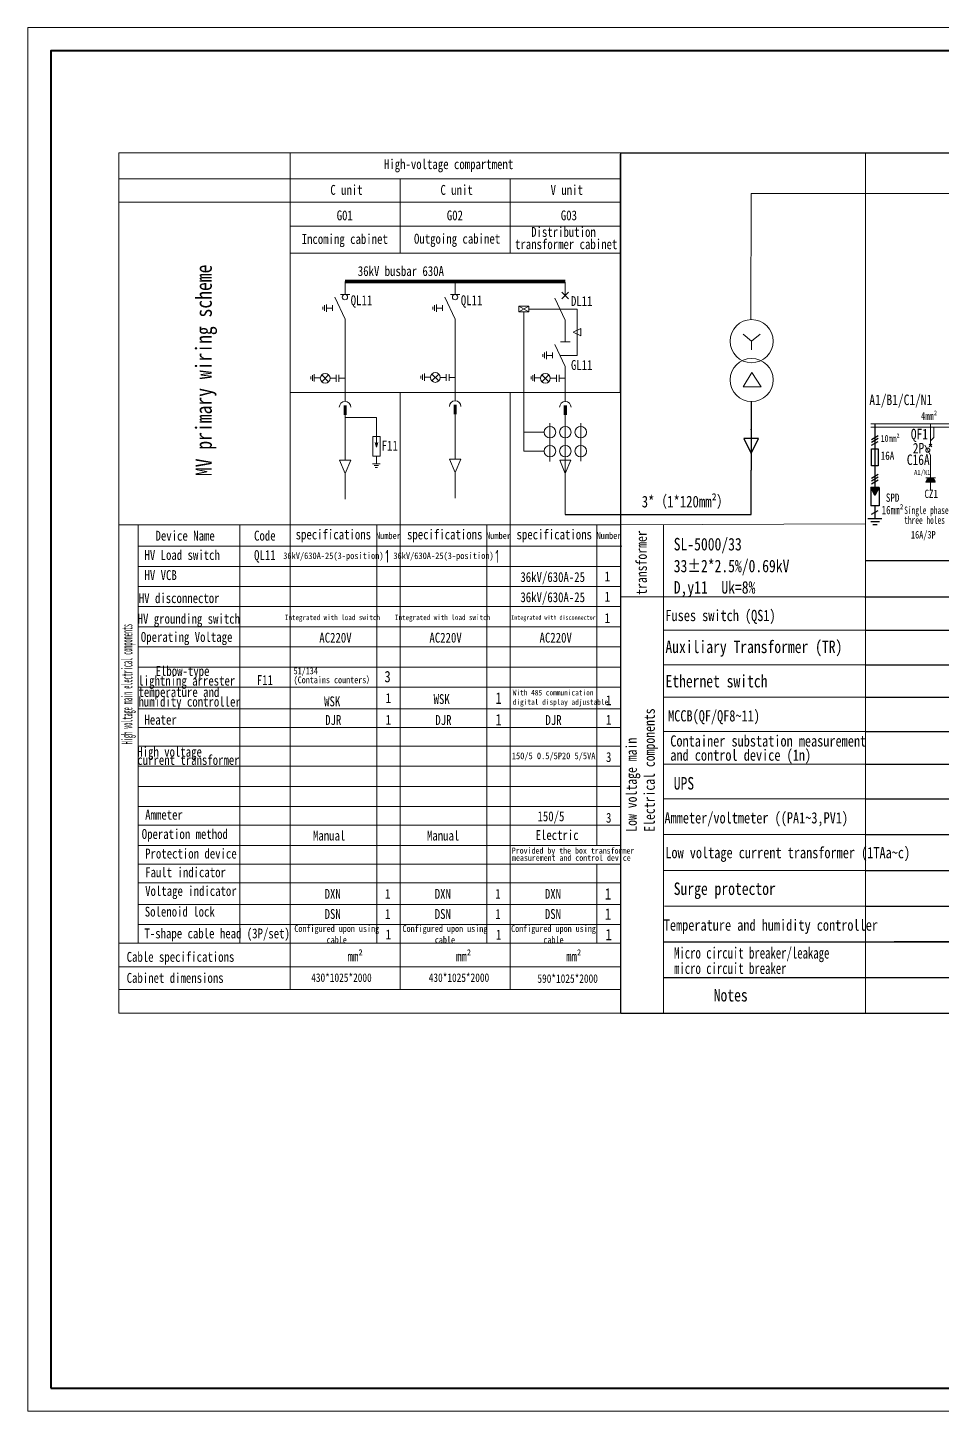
# Model space of a CAD drawing. Header units: millimetres. Extents: x 18061 to 26761, y 5619 to 11771.
# Drawn here: x 18061 to 22128, y 5619 to 11771 of the extents above; entities that cross this region are included whole.
import ezdxf
from ezdxf.enums import TextEntityAlignment as Align

# ---------------------------------------------------------------- set-up
doc = ezdxf.new("R2010")
doc.units = ezdxf.units.MM
for name, color, linetype in [('01', 7, 'Continuous'), ('CCXTT', 3, 'Continuous'), ('LY_Partlib2', 7, 'Continuous')]:
    doc.layers.add(name, color=color, linetype=linetype)
doc.layers.add('Form', color=7, linetype='Continuous', lineweight=9)
doc.layers.add('尺寸线层', color=3, linetype='Continuous', lineweight=18)
doc.styles.add('D201', font='gbenor.shx', dxfattribs={"width": 0.7, "bigfont": 'hztxt.shx'})
doc.styles.get("Standard").update_dxf_attribs({"font": '', "width": 0.8})
doc.styles.add('样式 1', font='', dxfattribs={"width": 0.8})
doc.styles.get('Standard').set_extended_font_data('SimSun')
doc.styles.get('样式 1').set_extended_font_data('SimSun')

# ---------------------------------------------------------------- blocks, each defined once
blk = doc.blocks.new('断路器')
for p, q in [((0.29, -1.61), (-2.05, 2.56)), ((-0.32, 1.83), (0.84, 2.98)), ((-0.29, 2.99), (0.87, 1.83)), ((0.29, 4.41), (0.29, 2.44)), ((0.29, -1.61), (0.29, -4.34))]:
    blk.add_line(p, q)

msp = doc.modelspace()

# ---------------------------------------------------------------- hatches: boundary and pattern name
at = {"layer": '01', "linetype": 'Continuous'}
h = msp.add_hatch(dxfattribs=at)
h.set_pattern_fill('ANSI31', color=256, scale=29.280811, angle=360, style=0)
h.set_pattern_definition([(135, (24248.3252, 6279.1197), (2.5880825, 2.5880825), [])])
h.paths.add_polyline_path([(21828.3, 9691.9), (21809.8, 9727.1), (21846.7, 9727.1)])
at = {"layer": '尺寸线层'}
h = msp.add_hatch(color=0, dxfattribs=at)
edge = h.paths.add_edge_path()
edge.add_arc((22076, 9750.1), 20.4, 0, 180)
edge.add_line((22055.6, 9750.1), (22096.3, 9750.1))

# ---------------------------------------------------------------- linework, layer by layer
at = {"color": 4}
msp.add_line((20696.8, 11214.6), (20696.8, 11100), dxfattribs=at)
at = {"color": 4, "ltscale": 1000}
msp.add_line((20696.8, 10148.8), (20696.8, 11208.4), dxfattribs=at)
at = {"color": 0}
for p, q in [((20698.2, 11214.6), (25860.4, 11214.6)), ((21786.7, 9403), (26403.9, 9403)), ((21782.3, 9240.6), (26403.9, 9240.6)), ((21786.7, 9091.9), (26403.9, 9091.9)), ((21786.7, 8939.1), (26403.9, 8939.1)), ((21786.7, 8794.4), (26403.9, 8794.4)), ((21786.7, 8641.6), (26403.9, 8641.6)), ((21786.7, 8496.9), (26403.9, 8496.9)), ((21786.7, 8342.1), (26403.9, 8342.1)), ((21786.7, 8183.3), (26403.9, 8183.3)), ((21786.7, 8024.4), (26403.9, 8024.4)), ((21786.7, 7865.6), (26403.9, 7865.6)), ((20888.8, 7706.8), (26403.9, 7706.8)), ((22123.2, 7706.8), (21914.8, 7706.8)), ((22331.7, 7706.8), (22123.2, 7706.8)), ((20888.8, 7547.9), (26403.9, 7547.9)), ((20698.2, 7389.1), (25045.5, 7389.1))]:
    msp.add_line(p, q, dxfattribs=at)
at = {"color": 3, "linetype": 'Continuous'}
for p, q in [((21278.1, 9984.3), (21278.1, 9944.6)), ((21278.1, 9944.6), (21245, 9944.6)), ((21245, 9944.6), (21278.1, 9878.6)), ((21278.1, 9878.6), (21311.1, 9944.6)), ((21311.1, 9944.6), (21278.1, 9944.6))]:
    msp.add_line(p, q, dxfattribs=at)
msp.add_line((21828.5, 10010.5), (21828.5, 9727.1))
at = {"ltscale": 10}
for p, q in [((21813.5, 9940.4), (21843.4, 9957.8)), ((21813.5, 9928), (21843.4, 9945.5)), ((21813.5, 9914.4), (21843.4, 9931.8)), ((21813.5, 9769.1), (21843.4, 9786.6)), ((21813.5, 9756.7), (21843.4, 9774.2)), ((21813.5, 9743.1), (21843.4, 9760.5)), ((21813.3, 9607.6), (21843.2, 9625))]:
    msp.add_line(p, q, dxfattribs=at)
at = {"color": 3}
msp.add_point((21278.1, 9984.3), dxfattribs=at)
at = {"layer": '01', "linetype": 'Continuous'}
for p, q in [((21846.7, 9727.1), (21809.8, 9727.1)), ((21809.8, 9727.1), (21809.8, 9644.8)), ((21828.3, 9691.9), (21809.8, 9727.1)), ((21846.7, 9727.1), (21828.3, 9691.9)), ((21846.7, 9727.1), (21846.7, 9644.8)), ((21846.7, 9644.8), (21809.8, 9644.8))]:
    msp.add_line(p, q, dxfattribs=at)
at = {"layer": '01', "color": 7, "linetype": 'Continuous'}
for p, q in [((21828.3, 9644.8), (21828.3, 9587.8)), ((21859.9, 9587.8), (21796.7, 9587.8)), ((21848.2, 9574.3), (21809.7, 9574.3)), ((21839, 9561.2), (21819.2, 9561.2))]:
    msp.add_line(p, q, dxfattribs=at)
at = {"layer": 'Form', "color": 6}
msp.add_lwpolyline([(18061.4, 11771.4), (26761.2, 11771.4), (26761.2, 5619.4), (18061.4, 5619.4)], close=True, dxfattribs=at)
at = {"layer": 'Form', "color": 8, "lineweight": 40}
msp.add_lwpolyline([(18165, 5722.9), (26657.6, 5722.9), (26657.6, 11667.8), (18165, 11667.8)], close=True, dxfattribs=at)
at = {"layer": 'LY_Partlib2', "color": 7}
msp.add_line((21278.1, 10107.4), (21278.1, 9804.4), dxfattribs=at)
at = {"layer": 'LY_Partlib2'}
for p, q in [((21278.1, 9607.5), (21278.1, 9804.4)), ((20452, 9607.5), (21278.1, 9607.5))]:
    msp.add_line(p, q, dxfattribs=at)
msp.add_lwpolyline([(21813.7, 9898.1), (21842.3, 9898.1), (21842.3, 9823.3), (21813.7, 9823.3)], close=True, dxfattribs=at)
at = {"layer": '尺寸线层', "color": 0}
for p, q in [((18466.9, 11214.6), (18466.9, 7389)), ((18466.9, 11214.6), (20696.8, 11214.6)), ((19227.8, 11214.6), (19227.8, 7494.5)), ((20698.2, 11214.6), (20696.8, 7389)), ((20698.2, 11214.6), (20698.2, 7389.1)), ((21786.7, 9403), (21786.7, 11214.6)), ((20696.8, 11100), (18466.9, 11100)), ((19717.5, 10768.7), (19717.5, 11100)), ((20207.1, 10768.7), (20207.1, 11100)), ((21277.2, 10473.3), (21278.1, 11034.6)), ((21278.1, 11034.6), (21786.7, 11034.6)), ((21786.7, 11034.6), (25772.3, 11034.6)), ((20696.8, 10995), (18466.9, 10995)), ((20696.8, 10889.2), (19227.8, 10889.2)), ((20696.8, 10768.7), (19227.8, 10768.7)), ((19472.6, 10643.3), (19472.6, 10595.2)), ((19472.6, 10585), (19472.6, 10643.3)), ((19962.4, 10585), (19962.4, 10643.3)), ((19451.8, 10585), (19493.4, 10585)), ((19941.6, 10585), (19983.1, 10585)), ((20437.2, 10566.3), (20466.8, 10595.9)), ((20466.8, 10566.3), (20437.2, 10595.9)), ((20452, 10639.7), (20452, 10591.4)), ((20452, 10581.1), (20452, 10639.7)), ((19373.9, 10518.8), (19373.9, 10530.6)), ((19381.2, 10512.3), (19381.2, 10537)), ((19389.5, 10508.2), (19389.5, 10541.2)), ((19416.2, 10524.7), (19389.5, 10524.7)), ((19416.2, 10512.3), (19416.2, 10537)), ((19426.8, 10573.4), (19472.6, 10476)), ((19863.6, 10518.8), (19863.6, 10530.6)), ((19871, 10512.3), (19871, 10537)), ((19879.2, 10508.2), (19879.2, 10541.2)), ((19905.9, 10524.7), (19879.2, 10524.7)), ((19905.9, 10512.3), (19905.9, 10537)), ((19916.6, 10573.4), (19962.4, 10476)), ((20245.5, 10533.5), (20289.6, 10507.4)), ((20245.5, 10507.4), (20289.6, 10533.5)), ((20289.6, 10520.5), (20504.2, 10520.5)), ((20406, 10569.4), (20452, 10471.5)), ((20504.2, 10520.5), (20504.2, 10314.4)), ((19472.6, 10476), (19472.6, 10112.9)), ((19962.4, 10476), (19962.4, 10112.9)), ((20267.6, 9888.1), (20267.6, 10507.4)), ((20452, 10471.5), (20452, 10375.1)), ((20487.5, 10417.5), (20520.8, 10434.1)), ((20520.8, 10400.8), (20487.5, 10417.5)), ((20520.8, 10434.1), (20520.8, 10400.8)), ((21280.2, 10377.4), (21242.8, 10409.3)), ((21280.2, 10377.4), (21317.6, 10409.3)), ((20406, 10363.4), (20452, 10265.5)), ((20431.1, 10375.1), (20472.9, 10375.1)), ((21280.2, 10339), (21280.2, 10377.4)), ((21280.2, 10339), (21280.2, 10377.4)), ((20352.6, 10308.5), (20352.6, 10320.4)), ((20360, 10302), (20360, 10326.9)), ((20368.3, 10297.9), (20368.3, 10331)), ((20395.2, 10314.4), (20368.3, 10314.4)), ((20395.2, 10302), (20395.2, 10326.9)), ((20429, 10314.4), (20504.2, 10314.4)), ((19320.2, 10208.1), (19320.2, 10219.9)), ((19327.6, 10201.6), (19327.6, 10226.3)), ((19335.8, 10197.5), (19335.8, 10230.4)), ((19362.6, 10214), (19335.8, 10214)), ((19368.8, 10197), (19399.5, 10227.7)), ((19399.5, 10197), (19368.8, 10227.7)), ((19432.8, 10212.4), (19405.8, 10212.4)), ((19432.8, 10227.6), (19432.8, 10197.1)), ((19445.6, 10227.6), (19445.6, 10197.1)), ((19472.6, 10212.4), (19445.6, 10212.4)), ((19809.9, 10211.7), (19809.9, 10223.5)), ((19817.3, 10205.2), (19817.3, 10229.9)), ((19825.5, 10201.1), (19825.5, 10234.1)), ((19852.3, 10217.6), (19825.5, 10217.6)), ((19858.6, 10200.7), (19889.2, 10231.3)), ((19889.2, 10200.7), (19858.6, 10231.3)), ((19922.5, 10216), (19895.5, 10216)), ((19922.5, 10231.2), (19922.5, 10200.7)), ((19935.4, 10231.2), (19935.4, 10200.7)), ((19962.4, 10216), (19935.4, 10216)), ((20299.6, 10208.1), (20299.6, 10219.9)), ((20307, 10201.6), (20307, 10226.3)), ((20315.2, 10197.5), (20315.2, 10230.4)), ((20342, 10214), (20315.2, 10214)), ((20348.2, 10197), (20378.9, 10227.7)), ((20378.9, 10197), (20348.2, 10227.7)), ((20412.2, 10212.4), (20385.2, 10212.4)), ((20412.2, 10227.6), (20412.2, 10197.1)), ((20425, 10227.6), (20425, 10197.1)), ((20452, 10212.4), (20425, 10212.4)), ((20452, 10265.5), (20452, 10109.2)), ((21242.4, 10175.1), (21281.5, 10237.6)), ((21281.5, 10237.6), (21322.7, 10175.1)), ((21322.7, 10175.1), (21242.4, 10175.1)), ((19227.8, 10148.8), (20696.8, 10148.8)), ((19717.5, 10148.8), (19717.5, 7595.5)), ((20207.1, 10148.8), (20207.1, 7595.5)), ((20696.8, 10148.8), (20696.8, 7573.3)), ((19472.6, 10049.2), (19472.6, 9848.9)), ((19612.1, 10038.1), (19472.6, 10038.1)), ((19612.1, 9906), (19612.1, 10038.1)), ((19962.4, 10052.8), (19962.4, 9852.6)), ((20452, 10049.2), (20452, 9789.5)), ((20358, 9972.9), (20267.6, 9972.9)), ((20383.6, 10012.4), (20383.6, 9927.6)), ((20520.5, 10012.4), (20520.5, 9928.3)), ((21810.5, 10010.5), (24016, 10010.5)), ((21810.5, 9995), (23995.9, 9995)), ((22076, 10010.5), (22076, 9924.1)), ((22090.5, 9995), (22090.5, 9949.7)), ((19606.5, 9926.9), (19612.1, 9906)), ((19617.7, 9926.9), (19612.1, 9906)), ((20383.6, 9927.6), (20383.6, 9842.8)), ((20520.5, 9927.6), (20520.5, 9843.5)), ((22090.5, 9949.7), (22076, 9934.7)), ((19497.6, 9848.9), (19447.7, 9848.9)), ((19447.7, 9848.9), (19472.6, 9789.5)), ((19472.6, 9789.5), (19497.6, 9848.9)), ((19612.1, 9865.5), (19612.1, 9832.3)), ((19987.3, 9852.6), (19937.4, 9852.6)), ((19937.4, 9852.6), (19962.4, 9793.1)), ((19962.4, 9793.1), (19987.3, 9852.6)), ((20358, 9888.1), (20267.6, 9888.1)), ((20477, 9848.9), (20427.1, 9848.9)), ((20427.1, 9848.9), (20452, 9789.5)), ((20452, 9789.5), (20477, 9848.9)), ((22076, 9870.7), (22076, 9770.5)), ((19472.6, 9789.5), (19472.6, 9675.2)), ((19628.9, 9832.3), (19595.2, 9832.3)), ((19621.9, 9825.2), (19602.1, 9825.2)), ((19617.2, 9816.5), (19607, 9816.5)), ((19962.4, 9793.1), (19962.4, 9678.8)), ((20452, 9789.5), (20452, 9607.5)), ((22076, 9841.8), (22076, 9718.5)), ((22054.3, 9770.5), (22097.6, 9770.5)), ((22055.6, 9750.1), (22096.3, 9750.1)), ((18466.9, 9560.9), (20696.8, 9560.9)), ((18552.4, 9560.9), (18552.4, 7700.8)), ((19004, 9560.9), (19004, 7700.8)), ((19613.5, 9560.9), (19613.5, 7700.8)), ((20103.2, 9560.9), (20103.2, 7700.8)), ((20592.8, 9560.9), (20592.8, 8135.6)), ((20696.8, 9560.9), (21786.7, 9565.3)), ((20888.8, 7389.1), (20888.8, 9561.7)), ((18552.4, 9465.7), (20703.9, 9465.7)), ((18552.4, 9376.2), (20696.8, 9376.2)), ((21786.7, 9403), (21786.7, 7547.9)), ((21786.7, 9403), (21786.7, 7389.1)), ((18552.4, 9286.7), (20696.8, 9286.7)), ((20698.2, 9240.6), (21782.3, 9240.6)), ((18552.4, 9197.2), (20696.8, 9197.2)), ((18552.4, 9107.6), (20696.8, 9107.6)), ((20888.8, 9091.9), (21786.7, 9091.9)), ((20893.3, 9091.9), (21791.2, 9091.9)), ((18552.4, 9018.1), (20696.8, 9018.1)), ((18552.4, 8928.6), (20696.8, 8928.6)), ((20888.8, 8939.1), (21786.7, 8939.1)), ((20893.3, 8939.1), (21791.2, 8939.1)), ((18552.4, 8839.1), (20696.8, 8839.1)), ((18552.4, 8743.1), (20696.8, 8743.1)), ((20888.8, 8794.4), (21786.7, 8794.4)), ((20893.3, 8794.4), (21791.2, 8794.4)), ((18552.4, 8660), (20696.8, 8660)), ((20888.8, 8641.6), (21786.7, 8641.6)), ((20893.3, 8641.6), (21791.2, 8641.6)), ((18552.4, 8576.9), (20696.8, 8576.9)), ((20888.8, 8496.9), (21786.7, 8496.9)), ((20893.3, 8496.9), (21791.2, 8496.9)), ((18552.4, 8487.4), (20696.8, 8487.4)), ((18552.4, 8397.8), (20696.8, 8397.8)), ((18552.4, 8308.3), (20696.8, 8308.3)), ((20888.8, 8342.1), (21786.7, 8342.1)), ((20893.3, 8342.1), (21791.2, 8342.1)), ((18552.4, 8225.2), (20696.8, 8225.2)), ((20888.8, 8183.3), (21786.7, 8183.3)), ((20893.3, 8183.3), (21791.2, 8183.3)), ((18552.4, 8135.6), (20696.8, 8135.6)), ((18552.4, 8052.5), (20696.8, 8052.5)), ((20592.8, 8052.5), (20592.8, 7700.8)), ((20888.8, 8024.4), (21786.7, 8024.4)), ((20893.3, 8024.4), (21791.2, 8024.4)), ((18552.4, 7969.4), (20696.8, 7969.4)), ((18552.4, 7873.4), (20696.8, 7873.4)), ((20893.3, 7865.6), (21791.2, 7865.6)), ((18552.4, 7783.9), (20696.8, 7783.9)), ((18466.9, 7700.8), (20696.8, 7700.8)), ((21914.8, 7706.8), (21706.4, 7706.8)), ((21914.8, 7706.8), (21706.4, 7706.8)), ((18466.9, 7595.5), (20696.8, 7595.5)), ((19717.5, 7595.5), (19717.5, 7494.5)), ((20207.1, 7595.5), (20207.1, 7494.5)), ((20696.8, 7389), (20696.8, 7595.5)), ((18466.9, 7494.5), (20696.8, 7494.5)), ((18466.9, 7389), (20696.8, 7389))]:
    msp.add_line(p, q, dxfattribs=at)
for points, const_width in [([(19472.6, 10643.3), (20452.1, 10643.3)], 16.6), ([(19472.6, 10049.2), (19472.6, 10092.1)], 13.7), ([(19962.4, 10052.8), (19962.4, 10095.7)], 13.7), ([(20452, 10049.2), (20452, 10092.1)], 13.7)]:
    msp.add_lwpolyline(points, dxfattribs=dict(at, const_width=const_width))
for points in [[(20245.5, 10533.5), (20289.6, 10533.5), (20289.6, 10507.4), (20245.5, 10507.4)], [(19628.7, 9865.5), (19595.4, 9865.5), (19595.4, 9954.2), (19628.7, 9954.2)]]:
    msp.add_lwpolyline(points, close=True, dxfattribs=at)
for centre, radius in [((19472.2, 10573.1), 11.9), ((19961.9, 10573.1), 11.9), ((21280.2, 10377.4), 95.9), ((21280.2, 10205), 95.9), ((19384.2, 10212.4), 21.7), ((19873.9, 10216), 21.7), ((20363.6, 10212.4), 21.7), ((20383.6, 9972.9), 25.6), ((20452, 9972.9), 25.6), ((20520.5, 9972.9), 25.6), ((20383.6, 9888.1), 25.6), ((20452, 9888.1), 25.6), ((20520.5, 9888.1), 25.6), ((22063.5, 9892.9), 9.24)]:
    msp.add_circle(centre, radius, dxfattribs=at)
for centre, radius in [((19472.6, 10083.5), 25.7), ((19962.4, 10087.1), 25.7), ((20452, 10083.5), 25.7), ((22076, 9750.1), 20.4)]:
    msp.add_arc(centre, radius, 0, 180, dxfattribs=at)

# ---------------------------------------------------------------- block references
at = {"layer": '尺寸线层', "color": 0, "xscale": 10.61764199340153, "yscale": 10.61764199340153, "zscale": 10.61764199340153}
msp.add_blockref('断路器', (22072.9, 9887.9), dxfattribs=at)

# ---------------------------------------------------------------- texts
at = {"linetype": 'Continuous', "width": 0.7}
msp.add_text('10mm²', height=30.48, dxfattribs=at).set_placement((21854.3, 9929.9))
at = {"color": 0, "width": 0.8}
for s, height, p in [('SL-5000/33', 55.59, (20934, 9447.1)), ('33%%P2*2.5%%%/0.69kV', 55.594, (20934, 9350)), ('D,y11  Uk=8%%%', 55.594, (20934, 9255.1))]:
    msp.add_text(s, height=height, dxfattribs=at).set_placement(p)
at = {"color": 7, "style": 'D201', "width": 0.7}
for p in [(19659.7, 9421), (20149.3, 9421)]:
    msp.add_text('1', height=57.2, dxfattribs=at).set_placement(p, align=Align.MIDDLE)
at = {"color": 1, "width": 0.8}
msp.add_text('590*1025*2000', height=38, dxfattribs=at).set_placement((20327.9, 7524.5))
at = {"insert": (19243.9, 8926.7), "char_height": 30, "attachment_point": 1, "line_spacing_factor": 0.8}
msp.add_mtext('51/134\\P(Contains counters） ', dxfattribs=at)
at = {"insert": (20218.2, 8827.3), "char_height": 25, "attachment_point": 1}
msp.add_mtext('With 485 communication\\Pdigital display adjustable', dxfattribs=at)
at = {"color": 1, "char_height": 38, "width": 292.808, "attachment_point": 1}
for insert in [(19322.2, 7566.6), (19844.7, 7566.6)]:
    msp.add_mtext('430*1025*2000', dxfattribs=dict(at, insert=insert))
at = {"layer": 'CCXTT', "color": 7, "style": '样式 1'}
for s, height, width, p in [('MV primary wiring scheme', 72, 0.8, (18880.1, 9777.5)), ('High voltage main electrical components', 48, 0.35, (18527.1, 8585.4))]:
    msp.add_text(s, height=height, rotation=90, dxfattribs=dict(at, width=width)).set_placement(p)
at = {"layer": 'CCXTT', "color": 7, "char_height": 48, "attachment_point": 1, "rotation": 90, "style": '样式 1'}
for s, insert, width in [('transformer', (20766.4, 9249.4), 1739.077), ('{\\C0;Low voltage main\\PElectrical components}', (20721.8, 8196.2), 788.264)]:
    msp.add_mtext(s, dxfattribs=dict(at, insert=insert, width=width))
at = {"layer": 'LY_Partlib2', "insert": (20791.7, 9690.2), "char_height": 51.838, "width": 529.218, "attachment_point": 1}
msp.add_mtext('3*（1*120mm²）', dxfattribs=at)
at = {"layer": '尺寸线层', "color": 0, "width": 0.8}
for s, height, p in [('High-voltage compartment', 44, (19932.9, 11158.6)), ('G01', 44, (19471.3, 10936.8)), ('G02', 44, (19961, 10936.8)), ('G03', 44, (20467.9, 10936.8)), ('Incoming cabinet', 44, (19471.3, 10825.9)), ('Outgoing cabinet', 44, (19970.7, 10826.9)), ('transformer cabinet', 44, (20455.8, 10809.7)), ('Distribution ', 44, (20455.8, 10864.1)), ('F11', 44, (19671.5, 9913.1)), ('Device Name', 44, (18761.5, 9513.3)), ('Code', 44, (19115.9, 9513.3)), ('specifications', 44, (19420.6, 9513.3)), ('specifications', 44, (19915.8, 9513.3)), ('specifications', 44, (20402.6, 9513.3)), ('Number', 30.8, (19665.5, 9513.3)), ('Number', 30.8, (20155.1, 9513.3)), ('Number', 30.8, (20646.2, 9513.3)), ('QL11', 44, (19115.9, 9421)), ('36kV/630A-25(3-position)', 29.7, (19420.8, 9420.9)), ('36kV/630A-25(3-position)', 29.7, (19910.5, 9420.9)), ('36kV/630A-25', 44, (20395.9, 9325.1)), ('1', 44, (20639, 9331.5)), ('36kV/630A-25', 44, (20395.9, 9235.5)), ('1', 44, (20639, 9241.9)), ('1', 44, (20639, 9146)), ('Integrated with load switch', 24, (19416.5, 9146)), ('Integrated with load switch', 24, (19906.2, 9146)), ('Integrated with disconnector', 20.52, (20399.2, 9146)), ('F11', 44, (19115.9, 8870.5)), ('3', 50.6, (19661.6, 8885.7)), ('WSK ', 44, (19427.4, 8775.8)), ('1', 44, (19665.5, 8790.3)), ('WSK ', 44, (19914.2, 8786.2)), ('1', 50.6, (20155.1, 8790.3)), ('1', 44, (20644.8, 8781)), ('DJR', 44, (19420.2, 8692.7)), ('1', 44, (19665.5, 8694.3)), ('DJR', 44, (19909.9, 8692.7)), ('1', 50.6, (20155.1, 8694.3)), ('DJR', 44, (20399.5, 8692.7)), ('1', 44, (20644.8, 8694.3)), ('150/5 0.5/5P20 5/5VA', 29.7, (20400, 8531.3)), ('3', 44, (20644.8, 8528)), ('150/5 ', 44, (20400, 8261.3)), ('3', 44, (20644.8, 8258)), ('DXN', 44, (19417.6, 7920.1)), ('1', 44, (19662.5, 7920.1)), ('DXN', 44, (19907.3, 7920.1)), ('1', 44, (20152.1, 7920.1)), ('DXN', 44, (20397, 7920.1)), ('1', 50.6, (20641.8, 7920.1)), ('DSN', 44, (19417.6, 7830.6)), ('1', 44, (19662.5, 7830.6)), ('DSN', 44, (19907.3, 7830.6)), ('1', 44, (20152.1, 7830.6)), ('DSN', 44, (20397, 7830.6)), ('1', 50.6, (20641.8, 7830.6)), ('1', 44, (19665.3, 7739.7)), ('1', 44, (20155.1, 7738.9)), ('1', 50.6, (20644.8, 7738.9)), ('   mm²', 44, (19481.6, 7647)), ('   mm²', 44, (19963.6, 7647)), ('   mm²', 44, (20453.3, 7647))]:
    msp.add_text(s, height=height, dxfattribs=at).set_placement(p, align=Align.MIDDLE)
at = {"layer": '尺寸线层', "color": 0}
for s, height, width, p in [(' C unit', 44, 0.8, (19383.2, 11028.1)), (' C unit', 44, 0.8, (19872.8, 11028.1)), (' V unit', 44, 0.8, (20362.5, 11028.1)), ('36kV busbar 630A', 44, 0.8, (19529.3, 10667.2)), ('QL11', 44, 0.8, (19497.7, 10537.4)), ('QL11', 44, 0.8, (19987.4, 10537.4)), ('DL11', 44, 0.8, (20477.1, 10533.8)), ('GL11', 44, 0.8, (20477.1, 10249.6)), ('      A1/B1/C1/N1', 46.688, 0.8, (21651.3, 10093.3)), ('4mm²', 34.64, 0.8, (22033.3, 10027.3)), ('QF1', 46.69, 0.8, (21988.4, 9941.1)), ('2P ', 46.69, 0.8, (21996.9, 9878.4)), ('16A', 36.95, 0.8, (21854.3, 9849.9)), ('C16A', 46.69, 0.8, (21970.3, 9827.1)), ('SPD', 36.95, 0.8, (21877.1, 9663.2)), ('CZ1', 36.95, 0.8, (22048.6, 9680.3)), ('16mm²', 36.95, 0.8, (21858.2, 9608.2)), ('Single phase ', 33.592, 0.6, (21958.8, 9608.8)), ('three holes', 33.592, 0.6, (21958.8, 9565.2)), ('16A/3P', 33.59, 0.8, (21988.8, 9500.1)), ('Fuses switch (QS1)', 50, 0.8, (20897.1, 9132.9)), ('Auxiliary Transformer (TR)', 55.594, 0.8, (20897.1, 8990.8)), ('Ethernet switch', 55.594, 0.8, (20897.1, 8838)), ('MCCB(QF/QF8~11)', 50, 0.8, (20909, 8686.7)), ('Container substation measurement ', 50, 0.8, (20918.8, 8575)), ('and control device (1n)', 50, 0.8, (20918.8, 8512)), ('UPS', 55.59, 0.8, (20934, 8384)), ('Ammeter/voltmeter ((PA1~3,PV1)', 50, 0.8, (20892.8, 8233.2)), ('Low voltage current transformer (1TAa~c)', 50, 0.8, (20896.6, 8078.4)), ('Surge protector', 55.594, 0.8, (20934, 7915.1)), ('Temperature and humidity controller', 50, 0.8, (20889.8, 7756.3)), ('Notes', 55.59, 0.8, (21111.7, 7441.7))]:
    msp.add_text(s, height=height, dxfattribs=dict(at, width=width)).set_placement(p)
at = {"layer": '尺寸线层', "color": 2, "width": 0.8}
msp.add_text('A1/N1', height=22.17, dxfattribs=at).set_placement((22002.6, 9783))
at = {"layer": '尺寸线层', "color": 0, "width": 0.8}
for s, height, p in [('HV Load switch', 44, (18580.7, 9426.9)), ('HV VCB', 44, (18580.7, 9337.4)), ('HV disconnector', 44, (18555.5, 9235)), ('HV grounding switch', 44, (18550.4, 9143.3)), ('Operating Voltage', 44, (18564.6, 9062.4)), ('Elbow-type ', 44, (18630.2, 8911)), ('lightning arrester', 44, (18553.4, 8868)), ('temperature and ', 44, (18554.1, 8817.5)), ('humidity controller', 44, (18554.1, 8774.6)), ('Heater', 44, (18580.7, 8694.3)), ('High voltage ', 44, (18548.8, 8551.8)), ('current transformer', 44, (18548.8, 8515.5)), ('Ammeter', 44, (18583.8, 8272)), ('Protection device ', 44, (18583.8, 8099.3)), ('Provided by the box transformer', 26.928, (20213.8, 8112.5)), ('measurement and control device', 26.928, (20215.1, 8080.4)), ('Fault indicator ', 44, (18583.8, 8016.2)), ('Voltage indicator', 44, (18583.8, 7933.1)), ('Solenoid lock ', 44, (18582.1, 7841)), ('T-shape cable head (3P/set) ', 44, (18580.7, 7744.2)), ('Cable specifications', 44, (18501.5, 7640)), ('Cabinet dimensions', 44, (18501.5, 7546.4))]:
    msp.add_text(s, height=height, dxfattribs=at).set_placement(p, align=Align.MIDDLE_LEFT)
for p in [(19429.9, 9059.2), (19919.6, 9059.2), (20409.2, 9059.2)]:
    msp.add_text('AC220V', height=44, dxfattribs=at).set_placement(p, align=Align.MIDDLE_CENTER)
at = {"layer": '尺寸线层', "color": 4, "width": 0.7}
for s, p in [('Micro circuit breaker/leakage ', (20935.6, 7632.6)), ('micro circuit breaker', (20935.6, 7563.9))]:
    msp.add_text(s, height=50, dxfattribs=at).set_placement(p)
at = {"layer": '尺寸线层', "color": 0, "char_height": 44, "attachment_point": 1}
for s, width, insert in [('Operation method', 440.596, (18568.5, 8208.2)), ('Manual', 546.033, (19330.1, 8201.2)), ('Manual', 546.033, (19836.8, 8201.2)), ('Electric', 546.033, (20319.8, 8203.6))]:
    msp.add_mtext_dynamic_manual_height_columns(s, width=width, gutter_width=12.5, heights=[0], dxfattribs=dict(at, insert=insert))
at = {"layer": '尺寸线层', "color": 0, "char_height": 30, "width": 388.076, "attachment_point": 1}
for insert in [(19241.6, 7780.8), (19722.6, 7780.8), (20205.3, 7780.8)]:
    msp.add_mtext('\\pxqc;Configured upon using cable', dxfattribs=dict(at, insert=insert))

doc.saveas('drawing.dxf')
